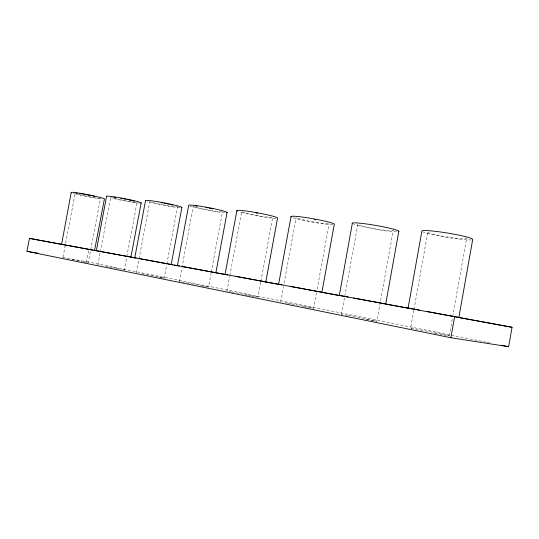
<?xml version="1.0" encoding="UTF-8"?>
<svg xmlns="http://www.w3.org/2000/svg" width="539" height="539" viewBox="0 0 539 539"><rect width="100%" height="100%" fill="white"/><g stroke="black" fill="none" stroke-linecap="round" stroke-linejoin="round"><path stroke-width="0.4" stroke-dasharray="2.69 2.02" d="M449.29 335.817L452.517 317.66M452.666 316.831L466.606 238.406M413.824 310.329L410.583 328.433A19.721 0.377 10.8 0 1 434.912 332.711A19.721 0.377 10.8 0 1 447.276 335.602M413.972 309.507L427.818 232.161M341.47 314.507L344.596 297.252M344.744 296.43L357.856 224.136M374.315 320.82L376.876 321.163L393.254 230.268A18.077 1.482 9.8 0 1 377.266 229.156A18.077 1.482 9.8 0 1 357.802 224.52M280.637 302.163L283.507 286.532M284.107 283.238L296.174 217.426M308.261 307.526L313.678 308.295L316.528 292.65M317.127 289.362L329.134 223.51M226.932 291.262L229.675 276.46M229.823 275.638L241.694 211.504A15.772 1.166 10.4 0 0 254.745 215.068A15.772 1.166 10.4 0 0 271.993 217.399M256.153 296.821L258.019 297.029L260.741 282.22M260.896 281.398L272.707 217.224M179.433 281.681L193.225 206.235A14.903 1.044 10.6 0 0 206.349 209.691A14.903 1.044 10.6 0 0 222.055 211.827M206.336 286.728L208.512 287.011L211.099 273.084M211.248 272.269L222.358 212.454M123.418 269.864L124.293 269.978L126.631 257.561M126.786 256.739L136.926 202.954M136.401 272.889L138.867 259.764M139.022 258.942L149.822 201.512A14.162 0.937 10.8 0 0 162.933 204.867A14.162 0.937 10.8 0 0 177.311 206.835M163.445 277.962L164.193 278.05L166.652 264.912M166.807 264.097L177.56 206.632M62.558 257.507L86.57 261.684L88.733 250.278M87.21 262.533L88.281 262.641L100.335 199.086M97.822 265.114L100.153 252.811M100.308 251.989L110.711 197.031M62.996 257.191L75.19 193.184M179.164 281.567L179.885 281.641M341.497 314.419L342.716 314.567M229.035 291.518L230.672 291.788M159.315 277.295L161.781 277.706M181.549 281.89L208.512 287.011M371.128 320.301L373.574 320.705M83.801 261.974L85.445 262.25M345.021 314.924L347.446 315.335M252.137 296.154L253.741 296.43M284.774 302.716L287.179 303.127M202.307 286.054L203.883 286.33M231.487 291.922L258.019 297.029M141.481 273.684L162.226 277.558M348.255 315.47L376.876 321.163M366.264 319.445L369.505 320.018M248.263 295.473L249.779 295.743M287.981 303.262L291.026 303.807M303.504 306.698L306.637 307.25M72.118 259.535L82.339 261.428M106.129 266.441L108.123 266.798M109.451 267.034L112.193 267.539M245.117 294.907L246.754 295.204M291.788 303.942L295.257 304.575M112.88 267.667L115.359 268.132M295.951 304.703L313.678 308.295M116.188 268.287L121.598 269.338M83.727 261.691L88.281 262.641M86.57 261.684L486.38 342.211M487.202 342.38L489.675 342.878M162.879 277.7L164.193 278.05M123.337 269.702L124.293 269.978M471.322 239.882A25.784 2.19 9.3 0 1 446.952 237.403A25.784 2.19 9.3 0 1 423.027 231.952M446.447 335.474A19.721 0.377 10.8 0 1 444.116 335.09M442.573 334.827A19.721 0.377 10.8 0 1 437.459 333.917M436.657 333.776A19.721 0.377 10.8 0 1 434.171 333.318M411.89 328.851A19.721 0.377 10.8 0 1 410.934 328.601M465.932 237.854A19.66 1.671 9.3 0 1 447.653 237.012A19.66 1.671 9.3 0 1 428.262 231.79M396.583 231.79A23.709 1.94 9.8 0 1 374.773 229.183A23.709 1.94 9.8 0 1 353.874 224.386M275.961 218.356A20.684 1.536 10.4 0 1 258.383 216.099A20.684 1.536 10.4 0 1 239.505 211.867M328.103 223.665A16.81 1.314 10.1 0 1 311.165 221.509A16.81 1.314 10.1 0 1 296.423 217.817M332.88 224.648A22.045 1.725 10.1 0 1 313.523 222.331A22.045 1.725 10.1 0 1 293.189 217.743M139.109 203.142A17.726 1.105 10.9 0 1 110.145 197.712M136.037 202.361A13.522 0.842 10.9 0 1 123.781 200.515A13.522 0.842 10.9 0 1 111.647 197.651M179.979 207.697A18.569 1.226 10.8 0 1 163.499 205.258A18.569 1.226 10.8 0 1 147.201 201.451M224.574 212.71A19.545 1.368 10.6 0 1 206.713 210.082A19.545 1.368 10.6 0 1 190.139 206.134M101.251 198.911A16.985 0.997 11.1 0 1 75.837 194.067M75.116 193.878A16.985 0.997 11.1 0 1 73.445 193.413M99.695 198.298A12.956 0.761 11.1 0 1 88.82 196.668A12.956 0.761 11.1 0 1 76.855 193.959"/><path stroke-width="0.81" d="M508.641 346.698L512.05 327.288L29.429 238.379L26.95 251.309L450.894 337.737L508.641 346.698L501.216 345.203M450.894 337.737L454.667 316.501M458.056 317.282L458.871 317.417L472.723 239.39A25.784 2.19 9.3 0 0 446.73 232.922A25.784 2.19 9.3 0 0 421.869 231.197L408.09 308.032M339.327 295.392L352.385 223.126M385.735 303.976L398.84 231.177M291.047 216.483L278.616 284.228L279.054 284.316M227.067 212.481L215.883 272.754L182.283 266.509M225.787 274.526L225.059 274.385L236.87 210.614M130.889 257.137L141.184 202.886M171.2 264.541L181.879 207.427M96.36 250.729L106.587 196.203M61.594 244.342L71.222 192.383M225.059 274.385L227.741 274.863M26.95 251.309L38.545 253.33M339.274 295.372L348.201 297.002M61.325 244.288L93.308 250.211M96.259 250.702L120.406 255.169M136.212 258.046L134.763 257.79L145.51 200.717A18.569 1.226 10.8 0 1 164.638 202.981A18.569 1.226 10.8 0 1 181.528 207.69M408.535 308.099L419.517 310.107M179.42 265.983L177.419 265.626L188.67 205.393A19.545 1.368 10.6 0 1 209.839 207.886A19.545 1.368 10.6 0 1 226.447 212.723M279.66 284.41L282.14 284.861M138.732 258.504L167.292 263.8M94.689 250.527L96.34 250.83M130.297 257.076L134.433 257.837M170.87 264.541L172.527 264.844M174.185 265.148L177.499 265.754M215.587 272.761L225.524 274.594M265.276 281.904L278.528 284.336M321.588 292.259L339.806 295.608M385.351 303.989L407.706 308.099M458.224 317.39L512.05 327.288M432.332 312.465L458.871 317.417M426.376 311.367L431.591 312.33M290.696 286.431L321.918 292.253L334.261 224.453A22.045 1.725 10.1 0 0 311.865 218.538A22.045 1.725 10.1 0 0 291.404 217.001M353.591 297.993L381.491 303.167M235.314 276.258L255.392 279.977M256.099 280.105L265.801 281.931L277.538 218.12A20.684 1.536 10.4 0 0 255.156 212.406A20.684 1.536 10.4 0 0 237.531 211.133M121.208 255.318L129.104 256.793M29.429 238.379L61.635 244.383M382.212 303.302L384.388 303.713M168.094 263.955L170.25 264.359M129.852 256.935L130.964 257.143M94.541 250.446L104.398 199.046A16.985 0.997 11.1 0 0 87.305 194.586A16.985 0.997 11.1 0 0 71.444 192.692M352.351 223.631A23.709 1.94 9.8 0 1 376.276 225.504A23.709 1.94 9.8 0 1 398.489 231.629M256.005 212.939A15.772 1.166 10.4 0 1 257.655 213.242M314.197 219.386A16.81 1.314 10.1 0 1 315.652 219.663M106.634 196.506A17.726 1.105 10.9 0 1 124.01 198.568A17.726 1.105 10.9 0 1 141.056 203.149M114.086 197.213A13.522 0.842 10.9 0 1 115.811 197.442M120.877 198.264A13.522 0.842 10.9 0 1 125.776 199.194M127.157 199.477A13.522 0.842 10.9 0 1 128.511 199.767M129.158 199.908A13.522 0.842 10.9 0 1 134.588 201.229M161.134 202.637A14.162 0.937 10.8 0 1 162.596 202.9M164.078 203.183A14.162 0.937 10.8 0 1 165.554 203.466M167.002 203.762A14.162 0.937 10.8 0 1 168.417 204.059M169.778 204.362A14.162 0.937 10.8 0 1 172.844 205.083M195.522 206.039A14.903 1.044 10.6 0 1 197.106 206.188M205.911 207.502A14.903 1.044 10.6 0 1 207.461 207.778M209.017 208.074A14.903 1.044 10.6 0 1 210.567 208.377M211.328 208.532A14.903 1.044 10.6 0 1 212.817 208.842M75.911 193.124A12.956 0.761 11.1 0 1 77.454 193.245M79.732 193.535A12.956 0.761 11.1 0 1 81.093 193.744M82.575 193.979A12.956 0.761 11.1 0 1 84.158 194.256M85.795 194.552A12.956 0.761 11.1 0 1 92.432 195.879M93.207 196.055A12.956 0.761 11.1 0 1 94.689 196.391"/></g></svg>
